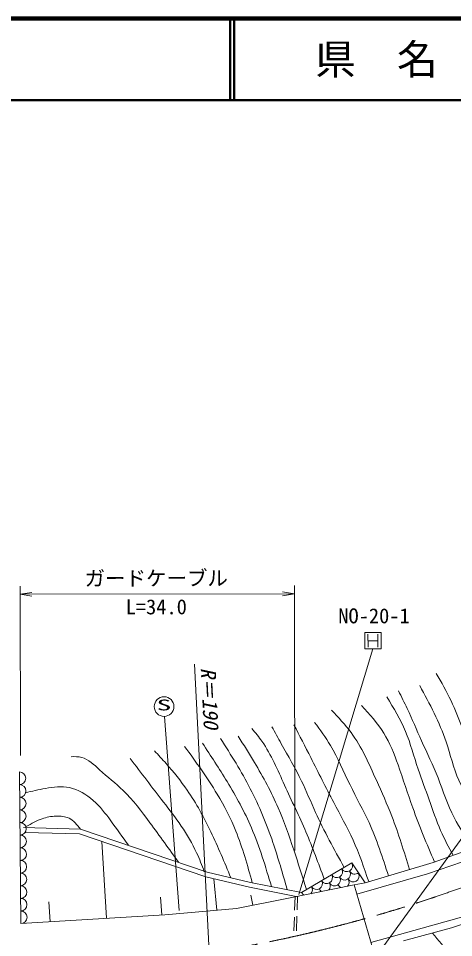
# Model space of a CAD drawing. Units: millimetres, scale not verified. Extents: x 40000 to 680000, y 20000 to 380000.
# Drawn here: x 271892 to 325048, y 267638 to 380000 of the extents above; entities that cross this region are included whole.
import ezdxf
from ezdxf.enums import TextEntityAlignment as Align

# ---------------------------------------------------------------- set-up
doc = ezdxf.new("R2010")
doc.units = ezdxf.units.MM
doc.header["$LTSCALE"] = 1000
doc.linetypes.add('CHAIN', pattern=[18.5, 12, -1.5, 3.5, -1.5])
for name, color, linetype, lineweight in [('M-BGD', 7, 'Continuous', 13), ('M-BMK', 2, 'CHAIN', 13), ('M-STR-HTXT', 7, 'Continuous', 13), ('M-STR-STR1', 1, 'Continuous', 13), ('M-STR-STRC', 7, 'Continuous', 13), ('M-TTL', 2, 'Continuous', 140), ('M-TTL-LINE', 7, 'Continuous', 50), ('M-TTL-TXT', 7, 'Continuous', 13)]:
    doc.layers.add(name, color=color, linetype=linetype, lineweight=lineweight)
doc.styles.add('ＭＳ ゴシック', font='')
doc.styles.get('ＭＳ ゴシック').set_extended_font_data('MS Gothic')

# ---------------------------------------------------------------- blocks, each defined once
blk = doc.blocks.new('open_arrow')
at = {"color": 0, "linetype": 'Continuous', "lineweight": -2}
blk.add_lwpolyline([(7.5, 1.25), (0, 0), (7.5, -1.25)], dxfattribs=at)

msp = doc.modelspace()

# ---------------------------------------------------------------- linework, layer by layer
at = {"layer": 'M-BGD'}
for p, q in [((272189, 269346), (272015, 287886)), ((279460, 280908), (272534, 281090)), ((294966, 275654), (279460, 280908)), ((279353, 280310), (272668, 280486)), ((294799, 275077), (279353, 280310)), ((282082, 279386), (282666, 269997)), ((321870, 275443), (329789, 278154)), ((312610, 276774), (306474, 273140)), ((314243, 274350), (312610, 276774)), ((300236, 274385), (294966, 275654)), ((313223, 272959), (321870, 275443)), ((300107, 273799), (294799, 275077)), ((295778, 274842), (296109, 270983)), ((306474, 273140), (300236, 274385)), ((305839, 272655), (300107, 273799)), ((304891, 272466), (312892, 274078)), ((275630, 272030), (275784, 269569)), ((289268, 272585), (289403, 270416)), ((298521, 271190), (304891, 272466)), ((300284, 272819), (300530, 271592)), ((305683, 272680), (305632, 271012)), ((305983, 272671), (305933, 271025)), ((289794, 270441), (298521, 271190)), ((272189, 269346), (289794, 270441)), ((305605, 270121), (305554, 268447)), ((305909, 270250), (305855, 268468)), ((327497, 270553), (314958, 267047))]:
    msp.add_line(p, q, dxfattribs=at)
for centre, radius, start, end in [((272022, 287113), 772, 270.5399, 90.5399), ((272037, 285568), 772, 270.5399, 90.5399), ((272051, 284023), 772, 270.5399, 90.5399), ((272066, 282478), 772, 270.5399, 90.5399), ((272080, 280933), 772, 270.5399, 90.5399), ((272095, 279388), 772, 270.5399, 90.5399), ((272109, 277843), 772, 270.5399, 90.5399), ((272124, 276298), 772, 270.5399, 90.5399), ((311996, 276410), 713, 210.63057, 30.63057), ((272139, 274753), 772, 270.5399, 90.5399), ((309542, 274957), 713, 210.63057, 30.63057), ((310769, 275684), 713, 210.63057, 30.63057), ((311735, 275386), 713, 210.63057, 30.63057), ((312792, 275143), 713, 210.63057, 30.63057), ((312963, 276112), 713, 210.63057, 310.2028), ((308315, 274230), 713, 210.63057, 30.63057), ((309281, 273932), 713, 318.93618, 30.63057), ((310508, 274659), 713, 210.63057, 30.63057), ((311565, 274416), 713, 315.01153, 30.63057), ((272153, 273208), 772, 270.5399, 90.5399), ((307087, 273504), 713, 210.63057, 244.09511), ((307087, 273504), 713, 316.08048, 30.63057), ((308053, 273206), 713, 3.27161, 30.63057), ((309281, 273932), 713, 210.63057, 239.19039), ((311565, 274416), 713, 210.63057, 246.25644), ((272168, 271663), 772, 270.5399, 90.5399), ((272182, 270118), 772, 270.5399, 90.5399)]:
    msp.add_arc(centre, radius, start, end, dxfattribs=at)
for points, knots in [([(332500, 280448), (331467, 281668), (330434, 282888), (329629, 284242), (328588, 285994), (327930, 287970), (327274, 289933), (326516, 292203), (325760, 294454), (324733, 296588), (324185, 297727), (323559, 298832), (322934, 299938)], [0, 0, 0, 0, 1, 1, 1, 2, 2, 2, 3, 3, 3, 4, 4, 4, 4]), ([(327543, 278622), (326662, 279818), (325782, 281014), (325103, 282316), (324303, 283853), (323785, 285536), (323144, 287159), (322534, 288703), (321813, 290192), (321135, 291702), (320546, 293015), (319991, 294344), (319377, 295646), (319038, 296367), (318681, 297079), (318323, 297792)], [0, 0, 0, 0, 1, 1, 1, 2, 2, 2, 3, 3, 3, 4, 4, 4, 5, 5, 5, 5]), ([(330373, 279642), (329420, 280973), (328466, 282304), (327549, 283671), (326860, 284698), (326192, 285745), (325693, 286865), (325025, 288365), (324662, 289995), (324134, 291559), (323322, 293961), (322121, 296204), (320920, 298447)], [0, 0, 0, 0, 1, 1, 1, 2, 2, 2, 3, 3, 3, 4, 4, 4, 4]), ([(324997, 277704), (324455, 278694), (323914, 279685), (323463, 280715), (322925, 281945), (322516, 283231), (322062, 284497), (321615, 285746), (321123, 286976), (320705, 288236), (320195, 289775), (319795, 291357), (319172, 292845), (318559, 294312), (317730, 295686), (316901, 297060)], [0, 0, 0, 0, 1, 1, 1, 2, 2, 2, 3, 3, 3, 4, 4, 4, 5, 5, 5, 5]), ([(322709, 276879), (321785, 279070), (320860, 281261), (320063, 283492), (319441, 285233), (318896, 286999), (318268, 288753), (317788, 290092), (317258, 291424), (316519, 292622), (315763, 293844), (314789, 294927), (313814, 296009)], [0, 0, 0, 0, 1, 1, 1, 2, 2, 2, 3, 3, 3, 4, 4, 4, 4]), ([(319658, 275961), (318995, 278153), (318333, 280346), (317506, 282470), (316927, 283955), (316268, 285408), (315613, 286875), (314712, 288894), (313818, 290940), (312522, 292703), (311806, 293677), (310967, 294565), (310128, 295453)], [0, 0, 0, 0, 1, 1, 1, 2, 2, 2, 3, 3, 3, 4, 4, 4, 4]), ([(311680, 276223), (310454, 278434), (309229, 280644), (308186, 282944), (307610, 284215), (307089, 285514), (306481, 286769), (305725, 288327), (304834, 289818), (303991, 291332), (303605, 292024), (303230, 292721), (302855, 293418)], [0, 0, 0, 0, 1, 1, 1, 2, 2, 2, 3, 3, 3, 4, 4, 4, 4]), ([(314681, 274481), (314092, 276196), (313503, 277912), (312762, 279560), (312056, 281131), (311211, 282641), (310402, 284167), (309442, 285980), (308533, 287816), (307606, 289643), (306928, 290979), (306240, 292310), (305552, 293642)], [0, 0, 0, 0, 1, 1, 1, 2, 2, 2, 3, 3, 3, 4, 4, 4, 4]), ([(317093, 275198), (316382, 277401), (315670, 279603), (314715, 281696), (314004, 283257), (313157, 284757), (312399, 286303), (311607, 287920), (310912, 289588), (309995, 291128), (309415, 292103), (308745, 293028), (308075, 293952)], [0, 0, 0, 0, 1, 1, 1, 2, 2, 2, 3, 3, 3, 4, 4, 4, 4]), ([(307089, 273505), (306574, 275123), (306059, 276741), (305526, 278355), (304952, 280090), (304358, 281821), (303631, 283496), (302800, 285411), (301795, 287252), (300725, 289048), (300080, 290129), (299411, 291194), (298742, 292259)], [0, 0, 0, 0, 1, 1, 1, 2, 2, 2, 3, 3, 3, 4, 4, 4, 4]), ([(309247, 274782), (308536, 276720), (307826, 278657), (307017, 280548), (306191, 282478), (305262, 284359), (304393, 286286), (303565, 288122), (302791, 289998), (301640, 291632), (301261, 292170), (300840, 292683), (300419, 293195)], [0, 0, 0, 0, 1, 1, 1, 2, 2, 2, 3, 3, 3, 4, 4, 4, 4]), ([(302800, 273873), (302077, 276304), (301353, 278735), (300358, 281056), (299521, 283009), (298492, 284884), (297387, 286705), (296422, 288297), (295398, 289847), (294375, 291398)], [0, 0, 0, 0, 1, 1, 1, 2, 2, 2, 3, 3, 3, 3]), ([(304725, 273489), (304174, 275428), (303623, 277368), (302973, 279277), (302207, 281526), (301304, 283733), (300217, 285841), (299131, 287950), (297862, 289959), (296592, 291968)], [0, 0, 0, 0, 1, 1, 1, 2, 2, 2, 3, 3, 3, 3]), ([(297839, 274962), (297059, 276845), (296280, 278727), (295399, 280566), (294557, 282325), (293621, 284045), (292516, 285650), (291732, 286791), (290862, 287874), (289942, 288908), (289471, 289438), (288987, 289954), (288503, 290471)], [0, 0, 0, 0, 1, 1, 1, 2, 2, 2, 3, 3, 3, 4, 4, 4, 4]), ([(300457, 274341), (299866, 276477), (299276, 278613), (298445, 280660), (297811, 282221), (297038, 283731), (296172, 285180), (294967, 287199), (293583, 289100), (292200, 291002)], [0, 0, 0, 0, 1, 1, 1, 2, 2, 2, 3, 3, 3, 3]), ([(291457, 276843), (290300, 278454), (289143, 280065), (287957, 281681), (286937, 283069), (285896, 284461), (284685, 285633), (283782, 286507), (282785, 287259), (281807, 288150), (281128, 288770), (280459, 289456), (279628, 289669), (279219, 289773), (278771, 289763), (278323, 289753)], [0, 0, 0, 0, 1, 1, 1, 2, 2, 2, 3, 3, 3, 4, 4, 4, 5, 5, 5, 5]), ([(294601, 275697), (294305, 276472), (294010, 277248), (293663, 278000), (293137, 279142), (292493, 280231), (291785, 281271), (291097, 282281), (290348, 283244), (289604, 284211), (288242, 285980), (286895, 287761), (285547, 289541)], [0, 0, 0, 0, 1, 1, 1, 2, 2, 2, 3, 3, 3, 4, 4, 4, 4]), ([(285332, 278918), (284618, 279928), (283904, 280937), (283170, 281932), (282523, 282809), (281860, 283675), (281032, 284407), (280195, 285148), (279188, 285752), (278114, 285967), (277167, 286156), (276167, 286043), (275199, 285873), (274357, 285726), (273538, 285536), (272720, 285346)], [0, 0, 0, 0, 1, 1, 1, 2, 2, 2, 3, 3, 3, 4, 4, 4, 5, 5, 5, 5]), ([(279467, 280905), (279051, 281429), (278636, 281953), (278078, 282225), (277604, 282457), (277025, 282506), (276468, 282482), (275893, 282458), (275341, 282355), (274815, 282174), (274134, 281940), (273497, 281576), (272859, 281213)], [0, 0, 0, 0, 1, 1, 1, 2, 2, 2, 3, 3, 3, 4, 4, 4, 4]), ([(322473, 268193), (323194, 267320), (323914, 266448), (324664, 265595), (325693, 264423), (326778, 263288), (327986, 262316), (329173, 261360), (330479, 260562), (331796, 259758), (333053, 258990), (334320, 258217), (335690, 257750), (337240, 257221), (338922, 257085), (340591, 256992), (343970, 256803), (347299, 256789), (350628, 256774)], [0, 0, 0, 0, 1, 1, 1, 2, 2, 2, 3, 3, 3, 4, 4, 4, 5, 5, 5, 6, 6, 6, 6])]:
    msp.add_open_spline(points, degree=3, knots=knots, dxfattribs=at)
at = {"layer": 'M-BMK'}
msp.add_open_spline([(265851, 262847), (269713, 263133), (273574, 263419), (277427, 263792), (280890, 264127), (284346, 264531), (287804, 264928), (290283, 265212), (292762, 265491), (295230, 265850), (297970, 266248), (300696, 266742), (303406, 267309), (306078, 267868), (308734, 268497), (311374, 269187), (314172, 269918), (316952, 270717), (319706, 271597), (322357, 272444), (324984, 273368), (327605, 274305), (330387, 275299), (333163, 276309), (335902, 277412), (338721, 278547), (341502, 279782), (344231, 281117), (347274, 282606), (350254, 284221), (353222, 285854), (355200, 286941), (357172, 288036), (359144, 289130)], degree=3, knots=[0, 0, 0, 0, 1, 1, 1, 2, 2, 2, 3, 3, 3, 4, 4, 4, 5, 5, 5, 6, 6, 6, 7, 7, 7, 8, 8, 8, 9, 9, 9, 10, 10, 10, 11, 11, 11, 11], dxfattribs=at)
at = {"layer": 'M-STR-HTXT'}
msp.add_line((295210, 265905), (293409, 301055), dxfattribs=at)
at = {"layer": 'M-STR-STR1'}
for p, q in [((322556, 276824), (331907, 280195)), ((314243, 274350), (322556, 276824)), ((312898, 274079), (314243, 274350)), ((315190, 266256), (312896, 274074)), ((331119, 271008), (324798, 268828)), ((324798, 268828), (318938, 267226))]:
    msp.add_line(p, q, dxfattribs=at)
at = {"layer": 'M-STR-STRC'}
for p, q in [((356018, 321343), (316513, 266615)), ((291533, 270954), (289744, 294670))]:
    msp.add_line(p, q, dxfattribs=at)
msp.add_circle((289693, 295880), 1200, dxfattribs=at)
at = {"layer": 'M-TTL'}
msp.add_line((680000, 380000), (40000, 380000), dxfattribs=at)
at = {"layer": 'M-TTL-LINE'}
for p, q in [((297750, 380000), (297750, 370000)), ((298250, 380000), (298250, 370000)), ((40000, 370000), (680000, 370000))]:
    msp.add_line(p, q, dxfattribs=at)
at = {"layer": 'M-TTL-TXT'}
for p, q in [((272144, 289885), (272099, 310599)), ((305669, 278301), (305598, 310673)), ((272101, 309599), (305600, 309673)), ((314200, 304940), (316200, 304944)), ((314204, 302940), (314200, 304940)), ((314590, 304731), (314594, 303131)), ((315790, 304733), (315794, 303133)), ((316200, 304944), (316204, 302944)), ((314592, 303931), (315792, 303933)), ((306125, 272890), (315170, 302942)), ((316204, 302944), (314204, 302940))]:
    msp.add_line(p, q, dxfattribs=at)

# ---------------------------------------------------------------- block references
at = {"layer": 'M-TTL-TXT', "xscale": 193, "yscale": 193}
for p, rotation in [((272101, 309599), 0.1), ((305600, 309673), 180.1)]:
    msp.add_blockref('open_arrow', p, dxfattribs=dict(at, rotation=rotation))

# ---------------------------------------------------------------- texts
at = {"layer": 'M-STR-HTXT', "style": 'ＭＳ ゴシック', "oblique": 15}
msp.add_text('R＝190', height=1833, rotation=272.919, dxfattribs=at).set_placement((293611, 300587), align=Align.BOTTOM_LEFT)
at = {"layer": 'M-STR-STRC', "style": 'ＭＳ ゴシック', "width": 2}
msp.add_text('S', height=1320, rotation=0.126, dxfattribs=at).set_placement((288776, 295015), align=Align.BOTTOM_LEFT)
at = {"layer": 'M-TTL-TXT', "style": 'ＭＳ ゴシック'}
msp.add_text('県\u3000名', height=3666, dxfattribs=at).set_placement((315625, 375000), align=Align.MIDDLE_CENTER)
for s, p in [('ガードケーブル', (279982, 310085)), ('L=34.0', (284990, 306596)), ('NO-20-1', (310964, 305496))]:
    msp.add_text(s, height=1833, rotation=0.126, dxfattribs=at).set_placement(p, align=Align.BOTTOM_LEFT)

doc.saveas('drawing.dxf')
